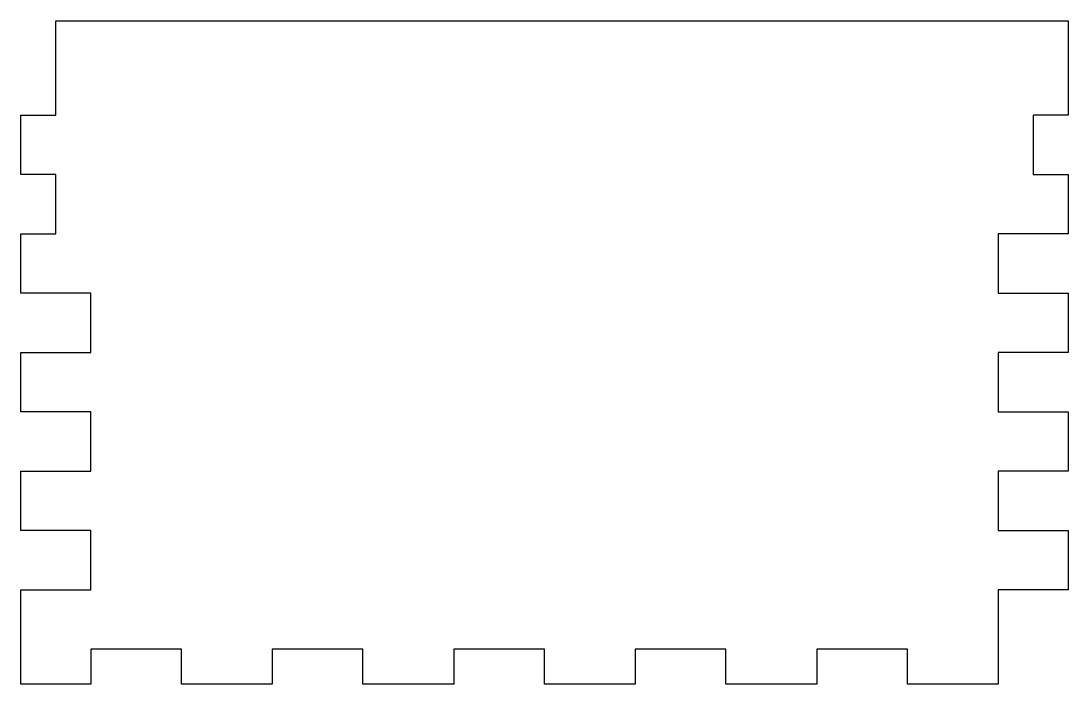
# Model space of a CAD drawing. Header units: millimetres. Extents: x -75 to 75, y -22 to 73.
import ezdxf

# ---------------------------------------------------------------- set-up
doc = ezdxf.new("R2010")
doc.units = ezdxf.units.MM
doc.layers.get('0').update_dxf_attribs({"linetype": 'CONTINUOUS'})

msp = doc.modelspace()

# ---------------------------------------------------------------- linework, layer by layer
msp.add_lwpolyline([(-13.42, -17.49), (-13.42, -22.49), (-26.42, -22.49), (-26.42, -17.49), (-39.42, -17.49), (-39.42, -22.49), (-52.42, -22.49), (-52.42, -17.49), (-65.42, -17.49), (-65.42, -22.49), (-75.42, -22.49), (-75.42, -8.99), (-65.42, -8.99), (-65.42, -0.49), (-75.42, -0.49), (-75.42, 8.01), (-65.42, 8.01), (-65.42, 16.51), (-75.42, 16.51), (-75.42, 25.01), (-65.42, 25.01), (-65.42, 33.51), (-75.42, 33.51), (-75.42, 42.01), (-70.42, 42.01), (-70.42, 50.51), (-75.42, 50.51), (-75.42, 59.01), (-70.42, 59.01), (-70.42, 72.51), (74.58, 72.51), (74.58, 59.01), (69.58, 59.01), (69.58, 50.51), (74.58, 50.51), (74.58, 42.01), (64.58, 42.01), (64.58, 33.51), (74.58, 33.51), (74.58, 25.01), (64.58, 25.01), (64.58, 16.51), (74.58, 16.51), (74.58, 8.01), (64.58, 8.01), (64.58, -0.49), (74.58, -0.49), (74.58, -8.99), (64.58, -8.99), (64.58, -22.49), (51.58, -22.49), (51.58, -17.49), (38.58, -17.49), (38.58, -22.49), (25.58, -22.49), (25.58, -17.49), (12.58, -17.49), (12.58, -22.49), (-0.42, -22.49), (-0.42, -17.49)], close=True)

doc.saveas('drawing.dxf')
